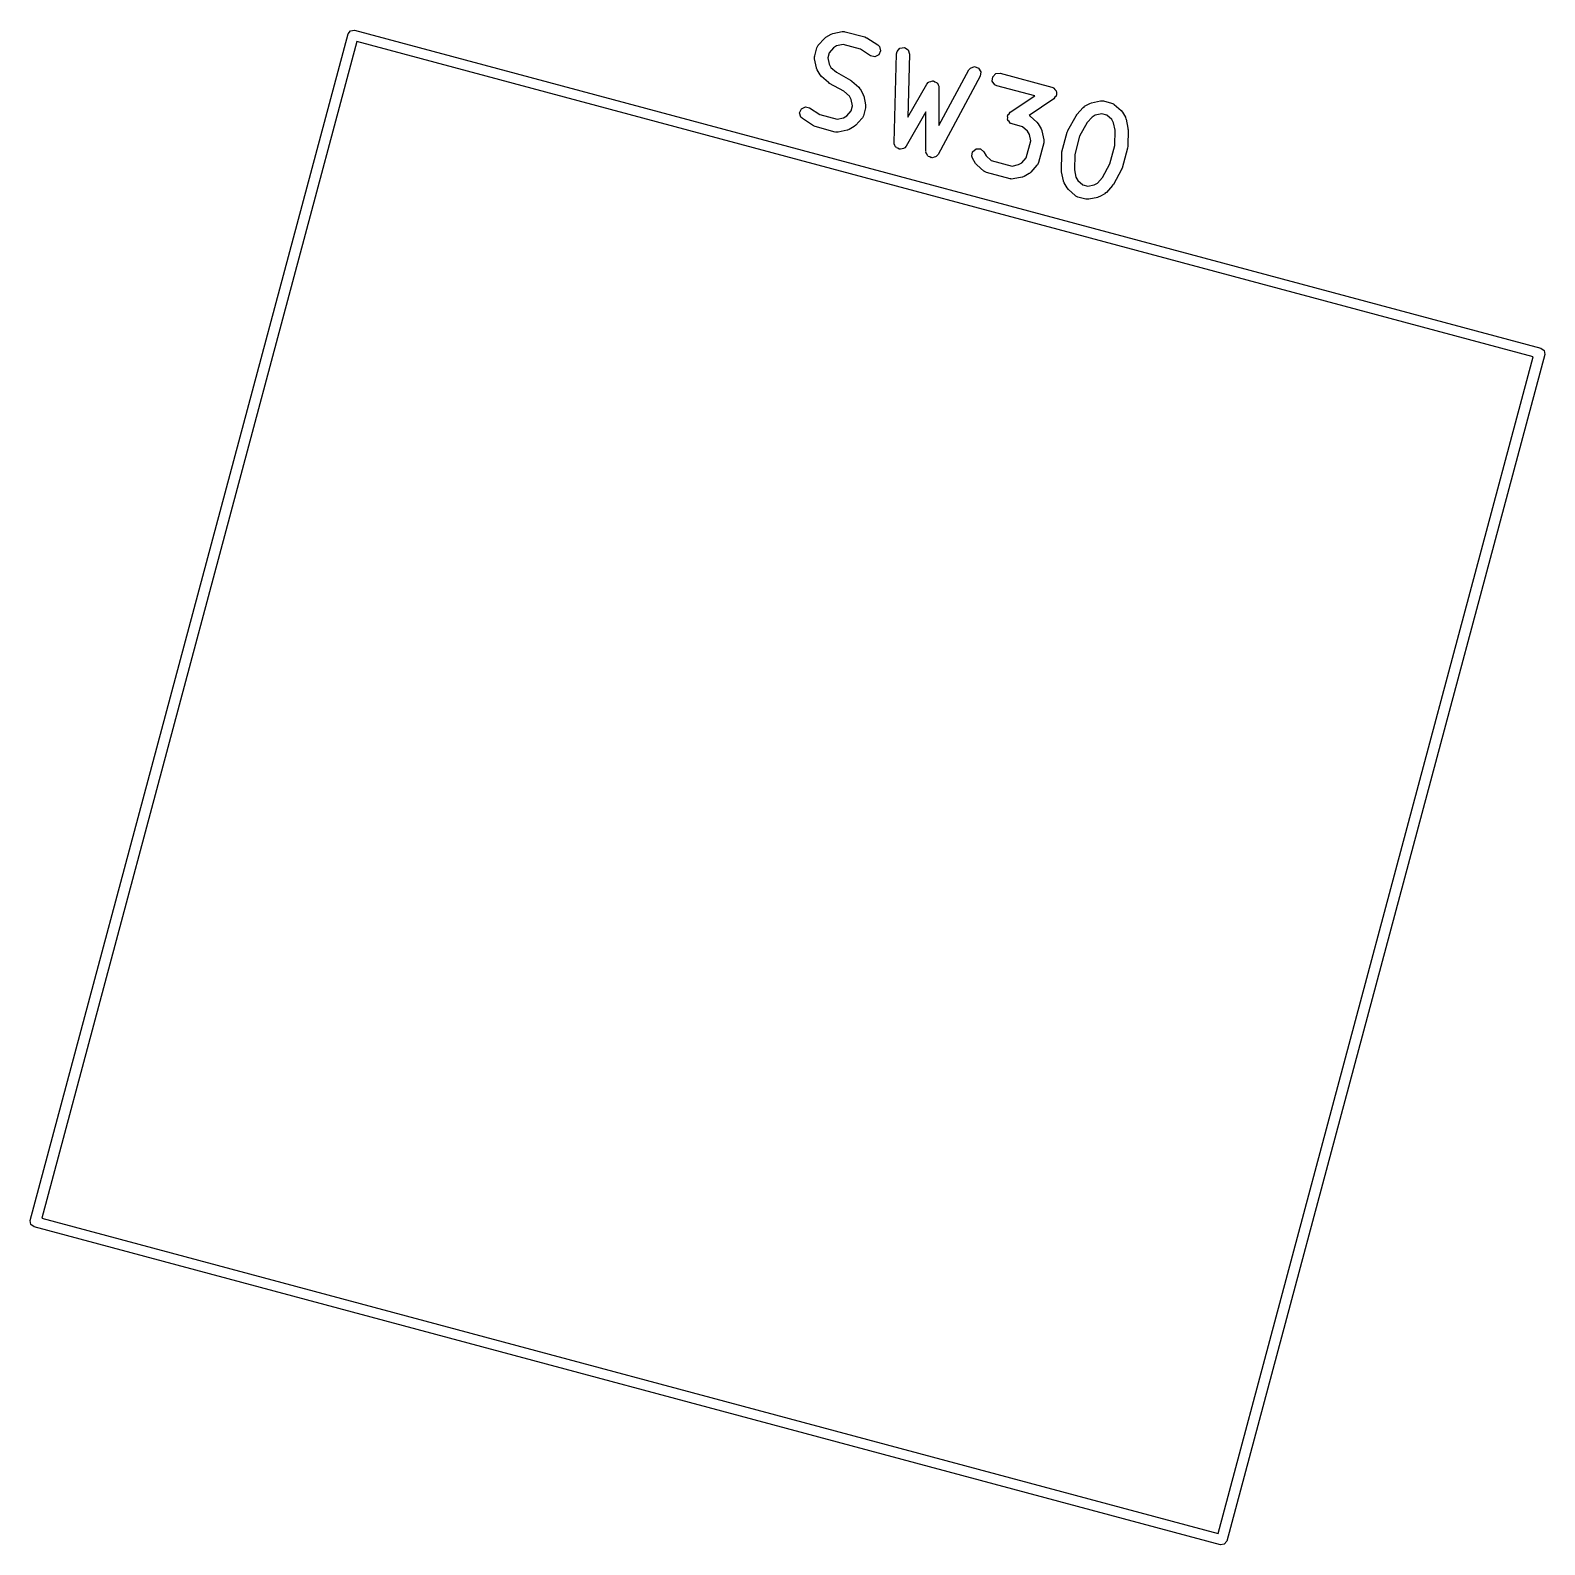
# Model space of a CAD drawing. Extents: x 60 to 196, y -152 to -29.
# Drawn here: x 123.07 to 140.58, y -129.79 to -112.28 of the extents above; entities that cross this region are included whole.
import ezdxf

# ---------------------------------------------------------------- set-up
doc = ezdxf.new("R2010")
doc.units = 0
doc.layers.add('BLACK', color=7, linetype='CONTINUOUS')

msp = doc.modelspace()

# ---------------------------------------------------------------- linework, layer by layer
at = {"layer": 'BLACK', "linetype": 'CONTINUOUS'}
for p, q in [((123.072, -126.039), (126.747, -112.322)), ((126.747, -112.322), (126.775, -112.286)), ((126.775, -112.286), (126.821, -112.28)), ((126.775, -112.286), (126.775, -112.286)), ((126.821, -112.28), (140.537, -115.955)), ((132.182, -112.453), (132.253, -112.373)), ((132.253, -112.373), (132.27, -112.359)), ((132.27, -112.359), (132.271, -112.358)), ((132.271, -112.358), (132.33, -112.324)), ((132.33, -112.324), (132.351, -112.317)), ((132.351, -112.317), (132.352, -112.316)), ((132.352, -112.316), (132.457, -112.295)), ((132.457, -112.295), (132.483, -112.294)), ((132.483, -112.294), (132.487, -112.296)), ((132.487, -112.296), (132.491, -112.296)), ((132.491, -112.296), (132.721, -112.357)), ((132.721, -112.357), (132.741, -112.367)), ((132.741, -112.367), (132.743, -112.367)), ((132.743, -112.367), (132.869, -112.45)), ((126.848, -112.411), (123.204, -126.012)), ((140.448, -116.056), (126.848, -112.411)), ((132.141, -112.575), (132.166, -112.483)), ((132.142, -112.58), (132.141, -112.575)), ((132.166, -112.483), (132.177, -112.46)), ((132.177, -112.46), (132.181, -112.457)), ((132.181, -112.457), (132.182, -112.453)), ((132.306, -112.539), (132.291, -112.597)), ((132.357, -112.482), (132.306, -112.539)), ((132.394, -112.46), (132.357, -112.482)), ((132.469, -112.445), (132.394, -112.46)), ((132.67, -112.499), (132.469, -112.445)), ((132.786, -112.575), (132.67, -112.499)), ((132.836, -112.587), (132.786, -112.575)), ((132.882, -112.564), (132.836, -112.587)), ((132.869, -112.45), (132.888, -112.468)), ((132.902, -112.517), (132.882, -112.564)), ((132.888, -112.468), (132.902, -112.517)), ((133.058, -113.578), (133.087, -112.551)), ((133.087, -112.551), (133.092, -112.525)), ((133.092, -112.525), (133.126, -112.487)), ((133.126, -112.487), (133.177, -112.48)), ((133.177, -112.48), (133.22, -112.506)), ((133.237, -112.555), (133.216, -113.286)), ((133.22, -112.506), (133.237, -112.555)), ((132.139, -112.584), (132.142, -112.58)), ((132.14, -112.61), (132.139, -112.584)), ((132.162, -112.714), (132.14, -112.61)), ((132.162, -112.716), (132.162, -112.714)), ((132.17, -112.737), (132.162, -112.716)), ((132.204, -112.795), (132.17, -112.737)), ((132.291, -112.597), (132.306, -112.672)), ((132.306, -112.672), (132.328, -112.709)), ((132.328, -112.709), (132.392, -112.766)), ((133.576, -113.382), (133.924, -112.739)), ((133.924, -112.739), (133.94, -112.719)), ((133.94, -112.719), (133.987, -112.7)), ((133.987, -112.7), (134.036, -112.716)), ((134.036, -112.716), (134.063, -112.76)), ((132.205, -112.796), (132.204, -112.795)), ((132.219, -112.814), (132.205, -112.796)), ((132.299, -112.884), (132.219, -112.814)), ((132.302, -112.885), (132.299, -112.884)), ((132.312, -112.894), (132.302, -112.885)), ((132.476, -112.985), (132.312, -112.894)), ((132.392, -112.766), (132.556, -112.858)), ((132.556, -112.858), (132.566, -112.866)), ((132.566, -112.866), (132.57, -112.867)), ((132.57, -112.867), (132.649, -112.938)), ((133.216, -113.286), (133.437, -112.902)), ((133.437, -112.902), (133.453, -112.882)), ((133.453, -112.882), (133.46, -112.88)), ((133.46, -112.88), (133.464, -112.875)), ((133.464, -112.875), (133.483, -112.872)), ((133.483, -112.872), (133.501, -112.865)), ((133.501, -112.865), (133.508, -112.867)), ((133.508, -112.867), (133.515, -112.866)), ((133.515, -112.866), (133.531, -112.876)), ((133.531, -112.876), (133.55, -112.882)), ((133.55, -112.882), (133.553, -112.888)), ((133.553, -112.888), (133.559, -112.892)), ((133.559, -112.892), (133.566, -112.91)), ((133.566, -112.91), (133.575, -112.927)), ((134.055, -112.81), (133.567, -113.715)), ((134.063, -112.76), (134.055, -112.81)), ((134.193, -112.868), (134.198, -112.817)), ((134.222, -112.91), (134.193, -112.868)), ((134.198, -112.817), (134.234, -112.781)), ((134.246, -112.921), (134.222, -112.91)), ((134.234, -112.781), (134.285, -112.776)), ((134.684, -113.039), (134.246, -112.921)), ((134.285, -112.776), (134.883, -112.937)), ((132.541, -113.042), (132.476, -112.985)), ((132.562, -113.079), (132.541, -113.042)), ((132.578, -113.154), (132.562, -113.079)), ((132.649, -112.938), (132.663, -112.955)), ((132.663, -112.955), (132.665, -112.957)), ((132.665, -112.957), (132.698, -113.015)), ((132.698, -113.015), (132.706, -113.036)), ((132.706, -113.036), (132.707, -113.037)), ((132.707, -113.037), (132.728, -113.142)), ((133.575, -112.927), (133.574, -112.934)), ((133.574, -112.934), (133.577, -112.94)), ((133.577, -112.94), (133.576, -113.382)), ((134.401, -113.228), (134.684, -113.039)), ((134.905, -113.071), (134.618, -113.264)), ((134.883, -112.937), (134.893, -112.941)), ((134.893, -112.941), (134.897, -112.942)), ((134.897, -112.942), (134.899, -112.944)), ((134.899, -112.944), (134.906, -112.948)), ((134.917, -113.055), (134.905, -113.071)), ((134.906, -112.948), (134.918, -112.964)), ((134.931, -113.041), (134.917, -113.055)), ((134.918, -112.964), (134.932, -112.979)), ((134.932, -113.035), (134.931, -113.041)), ((134.932, -112.979), (134.932, -112.985)), ((134.932, -112.985), (134.936, -112.99)), ((134.935, -113.03), (134.932, -113.035)), ((134.936, -112.99), (134.934, -113.01)), ((134.934, -113.01), (134.935, -113.03)), ((135.342, -113.117), (135.446, -113.096)), ((135.446, -113.096), (135.472, -113.095)), ((135.472, -113.095), (135.476, -113.097)), ((135.476, -113.097), (135.481, -113.097)), ((135.481, -113.097), (135.573, -113.121)), ((131.966, -113.234), (131.987, -113.187)), ((131.981, -113.283), (131.966, -113.234)), ((131.987, -113.187), (132.033, -113.164)), ((132.033, -113.164), (132.082, -113.176)), ((132.082, -113.176), (132.198, -113.252)), ((132.198, -113.252), (132.399, -113.306)), ((132.474, -113.291), (132.511, -113.269)), ((132.511, -113.269), (132.562, -113.212)), ((132.562, -113.212), (132.578, -113.154)), ((132.703, -113.268), (132.692, -113.292)), ((132.727, -113.176), (132.703, -113.268)), ((132.729, -113.168), (132.727, -113.172)), ((132.727, -113.172), (132.727, -113.176)), ((132.728, -113.142), (132.729, -113.168)), ((133.426, -113.221), (133.198, -113.618)), ((133.426, -113.679), (133.426, -113.221)), ((134.371, -113.27), (134.374, -113.265)), ((134.372, -113.29), (134.371, -113.27)), ((134.374, -113.265), (134.375, -113.259)), ((134.375, -113.259), (134.389, -113.245)), ((134.389, -113.245), (134.401, -113.228)), ((134.618, -113.264), (134.624, -113.266)), ((134.624, -113.266), (134.626, -113.27)), ((134.626, -113.27), (134.631, -113.272)), ((134.631, -113.272), (134.71, -113.342)), ((135.067, -113.439), (135.163, -113.267)), ((135.163, -113.267), (135.171, -113.257)), ((135.171, -113.257), (135.172, -113.254)), ((135.172, -113.254), (135.243, -113.174)), ((135.243, -113.174), (135.26, -113.161)), ((135.26, -113.161), (135.261, -113.159)), ((135.261, -113.159), (135.32, -113.126)), ((135.32, -113.126), (135.341, -113.118)), ((135.341, -113.118), (135.342, -113.117)), ((135.384, -113.262), (135.347, -113.283)), ((135.459, -113.246), (135.384, -113.262)), ((135.517, -113.262), (135.459, -113.246)), ((135.574, -113.313), (135.517, -113.262)), ((135.573, -113.121), (135.596, -113.132)), ((135.596, -113.132), (135.599, -113.136)), ((135.599, -113.136), (135.603, -113.138)), ((135.603, -113.138), (135.683, -113.208)), ((135.683, -113.208), (135.697, -113.226)), ((135.697, -113.226), (135.698, -113.227)), ((135.698, -113.227), (135.732, -113.285)), ((132, -113.301), (131.981, -113.283)), ((132.125, -113.384), (132, -113.301)), ((132.127, -113.385), (132.125, -113.384)), ((132.147, -113.394), (132.127, -113.385)), ((132.377, -113.456), (132.147, -113.394)), ((132.399, -113.306), (132.474, -113.291)), ((132.516, -113.435), (132.412, -113.457)), ((132.518, -113.435), (132.516, -113.435)), ((132.539, -113.427), (132.518, -113.435)), ((132.597, -113.393), (132.539, -113.427)), ((132.598, -113.392), (132.597, -113.393)), ((132.616, -113.378), (132.598, -113.392)), ((132.686, -113.298), (132.616, -113.378)), ((132.688, -113.294), (132.686, -113.298)), ((132.692, -113.292), (132.688, -113.294)), ((134.37, -113.31), (134.372, -113.29)), ((134.374, -113.315), (134.37, -113.31)), ((134.374, -113.321), (134.374, -113.315)), ((134.388, -113.336), (134.374, -113.321)), ((134.4, -113.352), (134.388, -113.336)), ((134.408, -113.356), (134.4, -113.352)), ((134.41, -113.358), (134.408, -113.356)), ((134.413, -113.358), (134.41, -113.358)), ((134.423, -113.363), (134.413, -113.358)), ((134.544, -113.396), (134.423, -113.363)), ((134.602, -113.446), (134.544, -113.396)), ((134.623, -113.484), (134.602, -113.446)), ((134.71, -113.342), (134.724, -113.36)), ((134.724, -113.36), (134.725, -113.361)), ((134.725, -113.361), (134.759, -113.419)), ((134.759, -113.419), (134.767, -113.44)), ((134.767, -113.44), (134.768, -113.442)), ((134.768, -113.442), (134.789, -113.546)), ((135.06, -113.456), (135.067, -113.443)), ((135.067, -113.443), (135.067, -113.439)), ((135.29, -113.347), (135.203, -113.504)), ((135.347, -113.283), (135.29, -113.347)), ((135.596, -113.35), (135.574, -113.313)), ((135.613, -113.434), (135.596, -113.35)), ((135.61, -113.613), (135.613, -113.434)), ((135.732, -113.285), (135.739, -113.306)), ((135.739, -113.306), (135.74, -113.308)), ((135.74, -113.308), (135.762, -113.412)), ((135.763, -113.428), (135.76, -113.625)), ((135.762, -113.412), (135.762, -113.425)), ((135.762, -113.425), (135.763, -113.428)), ((132.382, -113.455), (132.377, -113.456)), ((132.386, -113.458), (132.382, -113.455)), ((132.412, -113.457), (132.386, -113.458)), ((133.06, -113.586), (133.058, -113.578)), ((133.059, -113.594), (133.06, -113.586)), ((133.068, -113.61), (133.059, -113.594)), ((133.074, -113.627), (133.068, -113.61)), ((133.198, -113.618), (133.181, -113.638)), ((134.586, -113.754), (134.639, -113.559)), ((134.639, -113.559), (134.623, -113.484)), ((134.788, -113.58), (134.726, -113.81)), ((134.79, -113.572), (134.788, -113.576)), ((134.788, -113.576), (134.788, -113.58)), ((134.789, -113.546), (134.79, -113.572)), ((134.999, -113.686), (135.06, -113.456)), ((135.203, -113.504), (135.146, -113.716)), ((135.553, -113.825), (135.61, -113.613)), ((135.76, -113.625), (135.757, -113.639)), ((133.081, -113.631), (133.074, -113.627)), ((133.085, -113.638), (133.081, -113.631)), ((133.102, -113.644), (133.085, -113.638)), ((133.118, -113.654), (133.102, -113.644)), ((133.125, -113.653), (133.118, -113.654)), ((133.133, -113.656), (133.125, -113.653)), ((133.15, -113.649), (133.133, -113.656)), ((133.168, -113.646), (133.15, -113.649)), ((133.174, -113.641), (133.168, -113.646)), ((133.181, -113.638), (133.174, -113.641)), ((133.428, -113.686), (133.426, -113.679)), ((133.427, -113.694), (133.428, -113.686)), ((133.437, -113.71), (133.427, -113.694)), ((133.443, -113.727), (133.437, -113.71)), ((133.45, -113.731), (133.443, -113.727)), ((133.454, -113.738), (133.45, -113.731)), ((133.472, -113.744), (133.454, -113.738)), ((133.488, -113.753), (133.472, -113.744)), ((133.495, -113.752), (133.488, -113.753)), ((133.503, -113.754), (133.495, -113.752)), ((133.52, -113.747), (133.503, -113.754)), ((133.538, -113.744), (133.52, -113.747)), ((133.543, -113.738), (133.538, -113.744)), ((133.55, -113.735), (133.543, -113.738)), ((133.567, -113.715), (133.55, -113.735)), ((133.957, -113.736), (133.966, -113.685)), ((133.966, -113.76), (133.957, -113.736)), ((133.966, -113.685), (134.006, -113.652)), ((134, -113.819), (133.966, -113.76)), ((134.006, -113.652), (134.057, -113.652)), ((134.057, -113.652), (134.096, -113.685)), ((134.096, -113.685), (134.124, -113.733)), ((134.124, -113.733), (134.181, -113.784)), ((134.181, -113.784), (134.423, -113.849)), ((134.535, -113.812), (134.586, -113.754)), ((134.993, -113.901), (134.996, -113.704)), ((134.996, -113.704), (134.999, -113.69)), ((134.999, -113.69), (134.999, -113.686)), ((135.146, -113.716), (135.143, -113.895)), ((135.757, -113.643), (135.696, -113.873)), ((135.757, -113.639), (135.757, -113.643)), ((134.001, -113.82), (134, -113.819)), ((134.015, -113.837), (134.001, -113.82)), ((134.095, -113.908), (134.015, -113.837)), ((134.099, -113.909), (134.095, -113.908)), ((134.102, -113.913), (134.099, -113.909)), ((134.125, -113.924), (134.102, -113.913)), ((134.401, -113.998), (134.125, -113.924)), ((134.423, -113.849), (134.498, -113.833)), ((134.498, -113.833), (134.535, -113.812)), ((134.541, -113.977), (134.54, -113.978)), ((134.562, -113.969), (134.541, -113.977)), ((134.621, -113.936), (134.562, -113.969)), ((134.622, -113.934), (134.621, -113.936)), ((134.639, -113.92), (134.622, -113.934)), ((134.71, -113.841), (134.639, -113.92)), ((134.712, -113.837), (134.71, -113.841)), ((134.715, -113.834), (134.712, -113.837)), ((134.726, -113.81), (134.715, -113.834)), ((134.994, -113.904), (134.993, -113.901)), ((134.994, -113.917), (134.994, -113.904)), ((135.016, -114.021), (134.994, -113.917)), ((135.143, -113.895), (135.16, -113.979)), ((135.466, -113.981), (135.553, -113.825)), ((135.689, -113.89), (135.593, -114.061)), ((135.696, -113.873), (135.689, -113.886)), ((135.689, -113.886), (135.689, -113.89)), ((134.406, -113.998), (134.401, -113.998)), ((134.41, -114), (134.406, -113.998)), ((134.436, -113.999), (134.41, -114)), ((134.54, -113.978), (134.436, -113.999)), ((135.017, -114.023), (135.016, -114.021)), ((135.024, -114.044), (135.017, -114.023)), ((135.058, -114.102), (135.024, -114.044)), ((135.059, -114.103), (135.058, -114.102)), ((135.073, -114.121), (135.059, -114.103)), ((135.153, -114.191), (135.073, -114.121)), ((135.16, -113.979), (135.182, -114.016)), ((135.182, -114.016), (135.239, -114.067)), ((135.239, -114.067), (135.297, -114.083)), ((135.297, -114.083), (135.372, -114.067)), ((135.372, -114.067), (135.409, -114.046)), ((135.409, -114.046), (135.466, -113.981)), ((135.584, -114.075), (135.513, -114.155)), ((135.585, -114.072), (135.584, -114.075)), ((135.593, -114.061), (135.585, -114.072)), ((135.157, -114.193), (135.153, -114.191)), ((135.16, -114.197), (135.157, -114.193)), ((135.183, -114.208), (135.16, -114.197)), ((135.275, -114.232), (135.183, -114.208)), ((135.28, -114.232), (135.275, -114.232)), ((135.284, -114.234), (135.28, -114.232)), ((135.31, -114.233), (135.284, -114.234)), ((135.414, -114.212), (135.31, -114.233)), ((135.415, -114.211), (135.414, -114.212)), ((135.436, -114.203), (135.415, -114.211)), ((135.495, -114.17), (135.436, -114.203)), ((135.496, -114.168), (135.495, -114.17)), ((135.513, -114.155), (135.496, -114.168)), ((136.804, -129.656), (140.448, -116.056)), ((140.58, -116.029), (136.904, -129.745)), ((140.537, -115.955), (140.574, -115.983)), ((140.574, -115.983), (140.574, -115.983)), ((140.574, -115.983), (140.58, -116.029)), ((123.078, -126.084), (123.072, -126.039)), ((123.072, -126.039), (123.072, -126.039)), ((123.204, -126.012), (136.804, -129.656)), ((123.115, -126.112), (123.078, -126.084)), ((136.831, -129.787), (123.115, -126.112)), ((136.876, -129.781), (136.831, -129.787)), ((136.831, -129.787), (136.831, -129.787)), ((136.904, -129.745), (136.876, -129.781))]:
    msp.add_line(p, q, dxfattribs=at)

doc.saveas('drawing.dxf')
